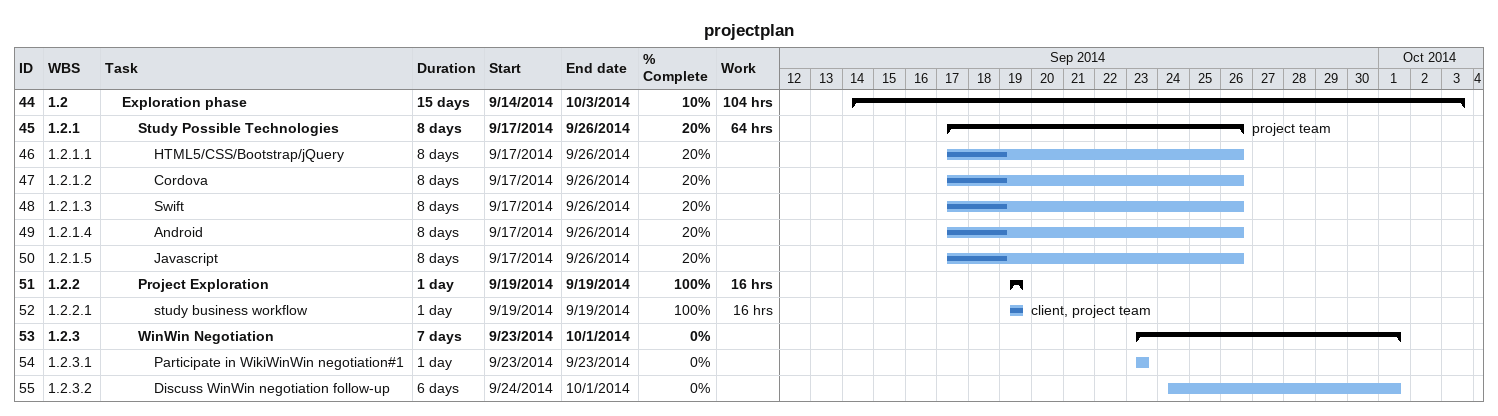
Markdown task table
projectplan

| ID | WBS | Task | Duration | Start | Finish | Resources | % complete | Work (h) |
|---|---|---|---|---|---|---|---|---|
| 44 | 1.2 | **Exploration phase** | 15d | 2014-09-14 | 2014-10-03 |  | 10 | 104 |
| 45 | 1.2.1 | **Study Possible Technologies** | 8d | 2014-09-17 | 2014-09-26 | project team | 20 | 64 |
| 46 | 1.2.1.1 | HTML5/CSS/Bootstrap/jQuery | 8d | 2014-09-17 | 2014-09-26 |  | 20 |  |
| 47 | 1.2.1.2 | Cordova | 8d | 2014-09-17 | 2014-09-26 |  | 20 |  |
| 48 | 1.2.1.3 | Swift | 8d | 2014-09-17 | 2014-09-26 |  | 20 |  |
| 49 | 1.2.1.4 | Android | 8d | 2014-09-17 | 2014-09-26 |  | 20 |  |
| 50 | 1.2.1.5 | Javascript | 8d | 2014-09-17 | 2014-09-26 |  | 20 |  |
| 51 | 1.2.2 | **Project Exploration** | 1d | 2014-09-19 | 2014-09-19 |  | 100 | 16 |
| 52 | 1.2.2.1 | study business workflow | 1d | 2014-09-19 | 2014-09-19 | client, project team | 100 | 16 |
| 53 | 1.2.3 | **WinWin Negotiation** | 7d | 2014-09-23 | 2014-10-01 |  | 0 |  |
| 54 | 1.2.3.1 | Participate in WikiWinWin negotiation#1 | 1d | 2014-09-23 | 2014-09-23 |  | 0 |  |
| 55 | 1.2.3.2 | Discuss WinWin negotiation follow-up | 6d | 2014-09-24 | 2014-10-01 |  | 0 |  |
